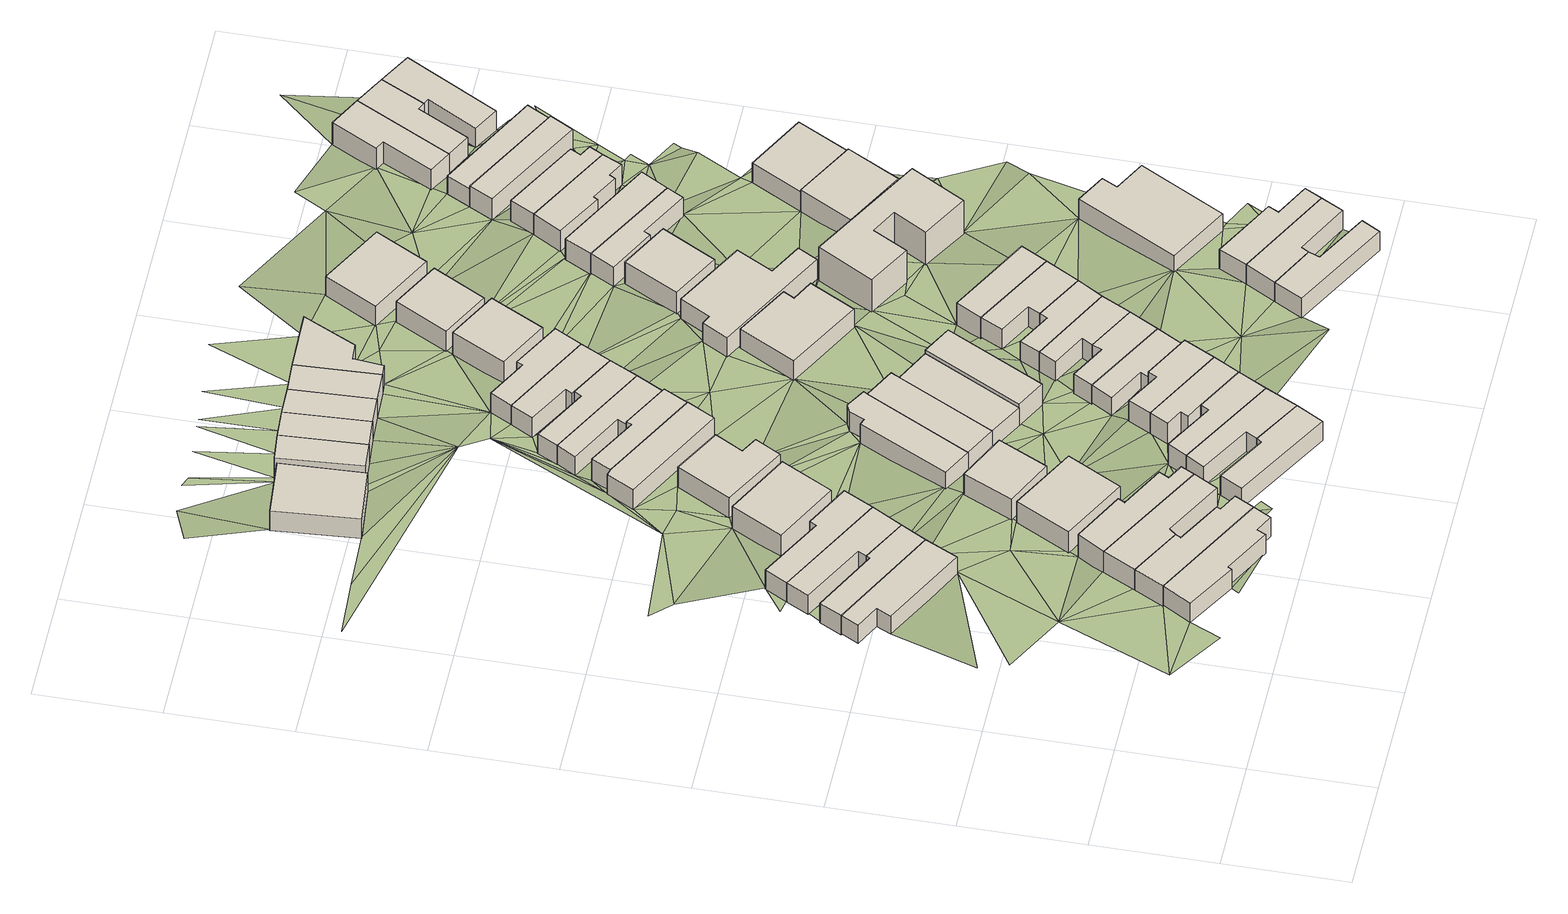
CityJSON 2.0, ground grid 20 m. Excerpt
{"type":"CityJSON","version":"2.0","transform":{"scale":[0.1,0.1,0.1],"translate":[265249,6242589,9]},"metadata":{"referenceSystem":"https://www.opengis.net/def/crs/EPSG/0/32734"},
"CityObjects":{
"building1":{"type":"Building","attributes":{"address":"Addison Road Salt River Cape Town","building":"house","building:levels":"1","footprint":{"type":"Polygon"},"plus_code":"C8XHX7XR+XVW","ground_height":12.95,"building_height":4.1,"roof_height":17.05},"geometry":[{"type":"Solid","lod":"1","boundaries":[[[[0,1,2,3]],[[1,4,5,2]],[[4,6,7,5]],[[6,8,9,7]],[[8,10,11,9]],[[10,0,3,11]],[[3,2,5,7,9,11]],[[10,8,6,4,1,0]]]]}]},
"building2":{"type":"Building","attributes":{"address":"39 Addison Road Salt River Cape Town","building":"house","building:levels":"1","footprint":{"type":"Polygon"},"plus_code":"C9X4X4XQ+XRV","ground_height":14.52,"building_height":4.1,"roof_height":18.62},"geometry":[{"type":"Solid","lod":"1","boundaries":[[[[12,13,14,15]],[[13,16,17,14]],[[16,18,19,17]],[[18,20,21,19]],[[20,22,23,21]],[[22,24,25,23]],[[24,26,27,25]],[[26,12,15,27]],[[15,14,17,19,21,23,25,27]],[[26,24,22,20,18,16,13,12]]]]}]},
"building3":{"type":"Building","attributes":{"address":"Addison Road Salt River Cape Town","building":"house","building:levels":"1","footprint":{"type":"Polygon"},"plus_code":"C8XMXGXM+XGR","ground_height":12.95,"building_height":4.1,"roof_height":17.05},"geometry":[{"type":"Solid","lod":"1","boundaries":[[[[28,29,3,2]],[[29,30,31,3]],[[30,32,33,31]],[[32,34,35,33]],[[34,36,37,35]],[[36,28,2,37]],[[2,3,31,33,35,37]],[[36,34,32,30,29,28]]]]}]},
"building4":{"type":"Building","attributes":{"address":"37 Addison Road Salt River Cape Town","building":"house","building:levels":"1","footprint":{"type":"Polygon"},"plus_code":"C9X6XXX6+X3V","ground_height":14.52,"building_height":4.1,"roof_height":18.62},"geometry":[{"type":"Solid","lod":"1","boundaries":[[[[38,39,15,40]],[[39,41,27,15]],[[41,42,43,27]],[[42,44,45,43]],[[44,46,47,45]],[[46,48,49,47]],[[48,50,51,49]],[[50,38,40,51]],[[40,15,27,43,45,47,49,51]],[[50,48,46,44,42,41,39,38]]]]}]},
"building5":{"type":"Building","attributes":{"address":"48 Addison Road Salt River Cape Town","building":"house","building:levels":"1","footprint":{"type":"Polygon"},"plus_code":"C8XPXGX2+XRW","ground_height":12.95,"building_height":4.1,"roof_height":17.05},"geometry":[{"type":"Solid","lod":"1","boundaries":[[[[30,52,53,31]],[[52,54,55,53]],[[54,56,57,55]],[[56,58,59,57]],[[58,32,33,59]],[[32,30,31,33]],[[31,53,55,57,59,33]],[[32,58,56,54,52,30]]]]}]},
"building6":{"type":"Building","attributes":{"address":"35 Addison Road Salt River Cape Town","building":"house","building:levels":"1","footprint":{"type":"Polygon"},"plus_code":"C9X9X8X8+X4R","ground_height":14.52,"building_height":4.1,"roof_height":18.62},"geometry":[{"type":"Solid","lod":"1","boundaries":[[[[60,38,40,61]],[[38,50,51,40]],[[50,62,63,51]],[[62,64,65,63]],[[64,66,67,65]],[[66,60,61,67]],[[61,40,51,63,65,67]],[[66,64,62,50,38,60]]]]}]},
"building7":{"type":"Building","attributes":{"address":"46 Addison Road Salt River Cape Town","building":"house","building:levels":"1","footprint":{"type":"Polygon"},"plus_code":"C8XWXVXW+XXV","ground_height":12.95,"building_height":4.1,"roof_height":17.05},"geometry":[{"type":"Solid","lod":"1","boundaries":[[[[52,68,69,53]],[[68,70,71,69]],[[70,72,73,71]],[[72,74,75,73]],[[74,54,55,75]],[[54,52,53,55]],[[53,69,71,73,75,55]],[[54,74,72,70,68,52]]]]}]},
"building8":{"type":"Building","attributes":{"address":"33 Addison Road Salt River Cape Town","building":"house","building:levels":"1","footprint":{"type":"Polygon"},"plus_code":"C9XGXGXX+XHX","ground_height":14.52,"building_height":4.1,"roof_height":18.62},"geometry":[{"type":"Solid","lod":"1","boundaries":[[[[76,77,78,67]],[[77,79,80,78]],[[79,81,82,80]],[[81,83,84,82]],[[83,85,86,84]],[[85,87,88,86]],[[87,89,61,88]],[[89,76,67,61]],[[67,78,80,82,84,86,88,61]],[[89,87,85,83,81,79,77,76]]]]}]},
"building9":{"type":"Building","attributes":{"address":"31 Addison Road Salt River Cape Town","building":"house","building:levels":"1","footprint":{"type":"Polygon"},"plus_code":"C9XJX4XR+X4X","ground_height":13.85,"building_height":4.1,"roof_height":17.95},"geometry":[{"type":"Solid","lod":"1","boundaries":[[[[90,91,92,93]],[[91,94,95,92]],[[94,96,97,95]],[[96,90,93,97]],[[93,92,95,97]],[[96,94,91,90]]]]}]},
"building10":{"type":"Building","attributes":{"address":"44 Addison Road Salt River Cape Town","building":"house","building:levels":"1","footprint":{"type":"Polygon"},"plus_code":"C9X5XRXC+XQR","ground_height":12.95,"building_height":4.1,"roof_height":17.05},"geometry":[{"type":"Solid","lod":"1","boundaries":[[[[98,99,100,101]],[[99,102,103,100]],[[102,104,105,103]],[[104,98,101,105]],[[101,100,103,105]],[[104,102,99,98]]]]}]},
"building11":{"type":"Building","attributes":{"address":"29 Addison Road Salt River Cape Town","building":"house","building:levels":"1","footprint":{"type":"Polygon"},"plus_code":"C9XQX6XF+X7V","ground_height":13.85,"building_height":4.1,"roof_height":17.95},"geometry":[{"type":"Solid","lod":"1","boundaries":[[[[106,107,108,109]],[[107,110,111,108]],[[110,112,113,111]],[[112,106,109,113]],[[109,108,111,113]],[[112,110,107,106]]]]}]},
"building12":{"type":"Building","attributes":{"address":"42 Burns Road Salt River Cape Town","building":"house","building:levels":"1","footprint":{"type":"Polygon"},"plus_code":"CCXCX2XW+X4X","ground_height":14.2,"building_height":4.1,"roof_height":18.3},"geometry":[{"type":"Solid","lod":"1","boundaries":[[[[114,115,116,117]],[[115,118,119,116]],[[118,120,121,119]],[[120,122,123,121]],[[122,124,125,123]],[[124,114,117,125]],[[117,116,119,121,123,125]],[[124,122,120,118,115,114]]]]}]},
"building13":{"type":"Building","attributes":{"address":"40 Burns Road Salt River Cape Town","building":"house","building:levels":"1","footprint":{"type":"Polygon"},"plus_code":"CCXFX2XF+XQX","ground_height":14.2,"building_height":4.1,"roof_height":18.3},"geometry":[{"type":"Solid","lod":"1","boundaries":[[[[115,126,127,116]],[[126,128,129,127]],[[128,130,131,129]],[[130,132,133,131]],[[132,118,119,133]],[[118,115,116,119]],[[116,127,129,131,133,119]],[[118,132,130,128,126,115]]]]}]},
"building14":{"type":"Building","attributes":{"address":"42 Addison Road Salt River Cape Town","building":"house","building:levels":"1","footprint":{"type":"Polygon"},"plus_code":"C9XFX4XX+XJW","ground_height":12.33,"building_height":4.1,"roof_height":16.43},"geometry":[{"type":"Solid","lod":"1","boundaries":[[[[134,135,136,137]],[[135,138,139,136]],[[138,140,141,139]],[[140,142,143,141]],[[142,144,145,143]],[[144,134,137,145]],[[137,136,139,141,143,145]],[[144,142,140,138,135,134]]]]}]},
"building15":{"type":"Building","attributes":{"address":"12 Chapel Street Salt River Cape Town","building":"house","building:levels":"1","footprint":{"type":"Polygon"},"plus_code":"C8XMXFXG+X6V","ground_height":11.13,"building_height":4.1,"roof_height":15.23},"geometry":[{"type":"Solid","lod":"1","boundaries":[[[[146,147,148,149]],[[147,150,151,148]],[[150,152,153,151]],[[152,146,149,153]],[[149,148,151,153]],[[152,150,147,146]]]]}]},
"building16":{"type":"Building","attributes":{"address":"38 Burns Road Salt River Cape Town","building":"house","building:levels":"1","footprint":{"type":"Polygon"},"plus_code":"CCXMXCXJ+X4R","ground_height":14.2,"building_height":4.1,"roof_height":18.3},"geometry":[{"type":"Solid","lod":"1","boundaries":[[[[154,155,156,127]],[[155,157,158,156]],[[157,159,160,158]],[[159,161,162,160]],[[161,163,129,162]],[[163,154,127,129]],[[127,156,158,160,162,129]],[[163,161,159,157,155,154]]]]}]},
"building17":{"type":"Building","attributes":{"address":"2 Pope Street Salt River Cape Town","building":"house","building:levels":"1","footprint":{"type":"Polygon"},"plus_code":"CCX2XHX9+XQR","ground_height":12.75,"building_height":4.1,"roof_height":16.85},"geometry":[{"type":"Solid","lod":"1","boundaries":[[[[164,165,166,167]],[[165,168,169,166]],[[168,170,171,169]],[[170,172,173,171]],[[172,174,175,173]],[[174,176,177,175]],[[176,178,179,177]],[[178,164,167,179]],[[167,166,169,171,173,175,177,179]],[[178,176,174,172,170,168,165,164]]]]}]},
"building18":{"type":"Building","attributes":{"address":"40 Addison Road Salt River Cape Town","building":"house","building:levels":"1","footprint":{"type":"Polygon"},"plus_code":"C9XHXGXJ+X8W","ground_height":12.33,"building_height":4.1,"roof_height":16.43},"geometry":[{"type":"Solid","lod":"1","boundaries":[[[[180,181,182,183,184,185]],[[181,186,187,183,182]],[[186,188,189,187]],[[188,190,191,189]],[[190,180,185,184,191]],[[184,183,187,189,191]],[[190,188,186,181,180]]]]}]},
"building19":{"type":"Building","attributes":{"address":"36 Burns Road Salt River Cape Town","building":"house","building:levels":"1","footprint":{"type":"Polygon"},"plus_code":"CCXVX9XH+X7W","ground_height":14.2,"building_height":4.1,"roof_height":18.3},"geometry":[{"type":"Solid","lod":"1","boundaries":[[[[155,192,193,156]],[[192,194,195,193]],[[194,196,197,195]],[[196,198,199,197]],[[198,200,201,199]],[[200,157,158,201]],[[157,155,156,158]],[[156,193,195,197,199,201,158]],[[157,200,198,196,194,192,155]]]]}]},
"building20":{"type":"Building","attributes":{"address":"4 Pope Street Salt River Cape Town","building":"house","building:levels":"1","footprint":{"type":"Polygon"},"plus_code":"CCX7X7X2+XXR","ground_height":12.75,"building_height":4.1,"roof_height":16.85},"geometry":[{"type":"Solid","lod":"1","boundaries":[[[[165,164,167,166]],[[164,202,203,167]],[[202,204,205,203]],[[204,206,207,205]],[[206,165,166,207]],[[166,167,203,205,207]],[[206,204,202,164,165]]]]}]},
"building21":{"type":"Building","attributes":{"address":"38 Addison Road Salt River Cape Town","building":"house","building:levels":"1","footprint":{"type":"Polygon"},"plus_code":"C9XQXFX2+X2V","ground_height":12.16,"building_height":4.1,"roof_height":16.26},"geometry":[{"type":"Solid","lod":"1","boundaries":[[[[208,209,210,185]],[[209,211,212,213,210]],[[211,214,215,216,213,212]],[[214,217,218,216,215]],[[217,219,182,218]],[[219,208,185,182]],[[185,210,213,216,218,182]],[[219,217,214,211,209,208]]]]}]},
"building22":{"type":"Building","attributes":{"address":"14 Chapel Street Salt River Cape Town","building":"house","building:levels":"1","footprint":{"type":"Polygon"},"plus_code":"C9X3XRX9+XPX","ground_height":11.13,"building_height":4.1,"roof_height":15.23},"geometry":[{"type":"Solid","lod":"1","boundaries":[[[[220,221,222,223]],[[221,224,225,222]],[[224,226,227,225]],[[226,220,223,227]],[[223,222,225,227]],[[226,224,221,220]]]]}]},
"building23":{"type":"Building","attributes":{"address":"34 Burns Road Salt River Cape Town","building":"house","building:levels":"1","footprint":{"type":"Polygon"},"plus_code":"CCXWXFXW+X6X","ground_height":14.2,"building_height":4.1,"roof_height":18.3},"geometry":[{"type":"Solid","lod":"1","boundaries":[[[[192,228,229,193]],[[228,230,231,232,229]],[[230,233,234,235,232,231]],[[233,236,237,235,234]],[[236,194,195,237]],[[194,192,193,195]],[[193,229,232,235,237,195]],[[194,236,233,230,228,192]]]]}]},
"building24":{"type":"Building","attributes":{"address":"6 Pope Street Salt River Cape Town","building":"house","building:levels":"1","footprint":{"type":"Polygon"},"plus_code":"CCXGXHXW+X3R","ground_height":12.75,"building_height":4.1,"roof_height":16.85},"geometry":[{"type":"Solid","lod":"1","boundaries":[[[[204,202,203,205]],[[202,238,239,203]],[[238,240,241,239]],[[240,204,205,241]],[[205,203,239,241]],[[240,238,202,204]]]]}]},
"building25":{"type":"Building","attributes":{"address":"36 Addison Road Salt River Cape Town","building":"house","building:levels":"1","footprint":{"type":"Polygon"},"plus_code":"C9XQXPXM+X4X","ground_height":11.56,"building_height":4.1,"roof_height":15.66},"geometry":[{"type":"Solid","lod":"1","boundaries":[[[[209,242,243,244]],[[242,245,246,243]],[[245,247,248,246]],[[247,249,250,248]],[[249,211,212,250]],[[211,209,244,212]],[[244,243,246,248,250,212]],[[211,249,247,245,242,209]]]]}]},
"building26":{"type":"Building","attributes":{"address":"32 Burns Road Salt River Cape Town","building":"house","building:levels":"1","footprint":{"type":"Polygon"},"plus_code":"CFX2XMXF+XFR","ground_height":13.1,"building_height":4.1,"roof_height":17.2},"geometry":[{"type":"Solid","lod":"1","boundaries":[[[[251,252,253,254]],[[252,255,256,253]],[[255,257,258,256]],[[257,259,260,258]],[[259,261,231,260]],[[261,251,254,231]],[[254,253,256,258,260,231]],[[261,259,257,255,252,251]]]]}]},
"building27":{"type":"Building","attributes":{"address":"16 Chapel Street Salt River Cape Town","building":"house","building:levels":"1","footprint":{"type":"Polygon"},"plus_code":"C9X8XGXW+XCR","ground_height":11.13,"building_height":4.1,"roof_height":15.23},"geometry":[{"type":"Solid","lod":"1","boundaries":[[[[262,220,223,263]],[[220,226,227,223]],[[226,264,265,227]],[[264,262,263,265]],[[263,223,227,265]],[[264,226,220,262]]]]}]},
"building28":{"type":"Building","attributes":{"address":"34 Addison Road Salt River Cape Town","building":"house","building:levels":"1","footprint":{"type":"Polygon"},"plus_code":"CCX2X5X8+XFX","ground_height":11.56,"building_height":4.1,"roof_height":15.66},"geometry":[{"type":"Solid","lod":"1","boundaries":[[[[266,267,268,243]],[[267,269,270,268]],[[269,271,272,270]],[[271,273,274,272]],[[273,275,246,274]],[[275,266,243,246]],[[243,268,270,272,274,246]],[[275,273,271,269,267,266]]]]}]},
"building29":{"type":"Building","attributes":{"address":"8 Pope Street Salt River Cape Town","building":"house","building:levels":"1","footprint":{"type":"Polygon"},"plus_code":"CCXQXQX7+XJX","ground_height":13.54,"building_height":4.1,"roof_height":17.64},"geometry":[{"type":"Solid","lod":"1","boundaries":[[[[276,277,278,279,280,239]],[[277,281,282,279,278]],[[281,283,284,282]],[[283,276,239,280,284]],[[280,279,282,284]],[[283,281,277,276]]]]}]},
"building30":{"type":"Building","attributes":{"address":"30 Burns Road Salt River Cape Town","building":"house","building:levels":"1","footprint":{"type":"Polygon"},"plus_code":"CFX5XJXM+XQX","ground_height":13.1,"building_height":4.1,"roof_height":17.2},"geometry":[{"type":"Solid","lod":"1","boundaries":[[[[285,286,287,253]],[[286,288,289,287]],[[288,290,291,289]],[[290,292,293,291]],[[292,294,256,293]],[[294,285,253,256]],[[253,287,289,291,293,256]],[[294,292,290,288,286,285]]]]}]},
"building31":{"type":"Building","attributes":{"address":"18 Chapel Street Salt River Cape Town","building":"house","building:levels":"1","footprint":{"type":"Polygon"},"plus_code":"C9XHX8X9+XPW","ground_height":11.13,"building_height":4.1,"roof_height":15.23},"geometry":[{"type":"Solid","lod":"1","boundaries":[[[[295,262,296,263,297,298]],[[262,264,265,263,296]],[[264,299,300,265]],[[299,295,298,297,300]],[[297,263,265,300]],[[299,264,262,295]]]]}]},
"building32":{"type":"Building","attributes":{"address":"32 Addison Road Salt River Cape Town","building":"house","building:levels":"1","footprint":{"type":"Polygon"},"plus_code":"CCX3XWXQ+X7W","ground_height":11.56,"building_height":4.1,"roof_height":15.66},"geometry":[{"type":"Solid","lod":"1","boundaries":[[[[267,301,302,268]],[[301,303,304,302]],[[303,305,306,304]],[[305,307,308,306]],[[307,309,310,308]],[[309,269,270,310]],[[269,267,268,270]],[[268,302,304,306,308,310,270]],[[269,309,307,305,303,301,267]]]]}]},
"building33":{"type":"Building","attributes":{"address":"Burns Road Salt River Cape Town","building":"house","building:levels":"1","footprint":{"type":"Polygon"},"plus_code":"CFXCXJXX+X7W","ground_height":13.1,"building_height":4.1,"roof_height":17.2},"geometry":[{"type":"Solid","lod":"1","boundaries":[[[[286,311,312,287]],[[311,313,314,312]],[[313,315,316,314]],[[315,317,318,316]],[[317,288,289,318]],[[288,286,287,289]],[[287,312,314,316,318,289]],[[288,317,315,313,311,286]]]]}]},
"building34":{"type":"Building","attributes":{"address":"30 Addison Road Salt River Cape Town","building":"house","building:levels":"1","footprint":{"type":"Polygon"},"plus_code":"CCX6XHXJ+XCW","ground_height":11.56,"building_height":4.1,"roof_height":15.66},"geometry":[{"type":"Solid","lod":"1","boundaries":[[[[301,319,320,302]],[[319,321,322,320]],[[321,323,324,322]],[[323,325,326,324]],[[325,303,304,326]],[[303,301,302,304]],[[302,320,322,324,326,304]],[[303,325,323,321,319,301]]]]}]},
"building35":{"type":"Building","attributes":{"address":"20 Chapel Street Salt River Cape Town","building":"house","building:levels":"1","footprint":{"type":"Polygon"},"plus_code":"C9XRX7XX+XVX","ground_height":10.98,"building_height":4.1,"roof_height":15.08},"geometry":[{"type":"Solid","lod":"1","boundaries":[[[[327,328,298,329]],[[328,330,331,298]],[[330,332,333,331]],[[332,327,329,333]],[[329,298,331,333]],[[332,330,328,327]]]]}]},
"building36":{"type":"Building","attributes":{"address":"Burns Road Salt River Cape Town","building":"house","building:levels":"1","footprint":{"type":"Polygon"},"plus_code":"CFXCXMXM+XVX","ground_height":13.1,"building_height":4.1,"roof_height":17.2},"geometry":[{"type":"Solid","lod":"1","boundaries":[[[[311,334,335,312]],[[334,336,337,335]],[[336,338,339,337]],[[338,340,341,339]],[[340,313,314,341]],[[313,311,312,314]],[[312,335,337,339,341,314]],[[313,340,338,336,334,311]]]]}]},
"building37":{"type":"Building","attributes":{"address":"27 Addison Road Salt River Cape Town","building":"house","building:levels":"1","footprint":{"type":"Polygon"},"plus_code":"CFX2XPXJ+XPV","ground_height":11.95,"building_height":4.1,"roof_height":16.05},"geometry":[{"type":"Solid","lod":"1","boundaries":[[[[342,343,344,345]],[[343,346,347,344]],[[346,348,349,347]],[[348,350,351,349]],[[350,352,353,351]],[[352,342,345,353]],[[345,344,347,349,351,353]],[[352,350,348,346,343,342]]]]}]},
"building38":{"type":"Building","attributes":{"address":"Burns Road Salt River Cape Town","building":"house","building:levels":"1","footprint":{"type":"Polygon"},"plus_code":"CFXHX5XW+X2V","ground_height":13.1,"building_height":4.1,"roof_height":17.2},"geometry":[{"type":"Solid","lod":"1","boundaries":[[[[334,354,355,335]],[[354,356,357,355]],[[356,358,359,357]],[[358,360,361,359]],[[360,336,337,361]],[[336,334,335,337]],[[335,355,357,359,361,337]],[[336,360,358,356,354,334]]]]}]},
"building39":{"type":"Building","attributes":{"address":"22 Chapel Street Salt River Cape Town","building":"house","building:levels":"1","footprint":{"type":"Polygon"},"plus_code":"CCX4XJXQ+XQX","ground_height":10.98,"building_height":4.1,"roof_height":15.08},"geometry":[{"type":"Solid","lod":"1","boundaries":[[[[327,332,333,329]],[[332,362,363,333]],[[362,364,365,363]],[[364,366,367,365]],[[366,368,369,367]],[[368,327,329,369]],[[329,333,363,365,367,369]],[[368,366,364,362,332,327]]]]}]},
"building40":{"type":"Building","attributes":{"address":"28 Addison Road Salt River Cape Town","building":"house","building:levels":"1","footprint":{"type":"Polygon"},"plus_code":"CCXGXXXR+XRR","ground_height":11.56,"building_height":4.1,"roof_height":15.66},"geometry":[{"type":"Solid","lod":"1","boundaries":[[[[370,371,372,373]],[[371,374,375,372]],[[374,376,377,375]],[[376,370,373,377]],[[373,372,375,377]],[[376,374,371,370]]]]}]},
"building41":{"type":"Building","attributes":{"address":"41 Burns Road Salt River Cape Town","building":"house","building:levels":"1","footprint":{"type":"Polygon"},"plus_code":"CGXCX8XF+XRX","ground_height":13.74,"building_height":4.1,"roof_height":17.84},"geometry":[{"type":"Solid","lod":"1","boundaries":[[[[378,379,380,381]],[[379,382,383,380]],[[382,384,385,383]],[[384,386,387,385]],[[386,388,389,387]],[[388,378,381,389]],[[381,380,383,385,387,389]],[[388,386,384,382,379,378]]]]}]},
"building42":{"type":"Building","attributes":{"address":"22 Burns Road Salt River Cape Town","building":"house","building:levels":"1","footprint":{"type":"Polygon"},"plus_code":"CFXMXXXC+XFV","ground_height":13.1,"building_height":4.1,"roof_height":17.2},"geometry":[{"type":"Solid","lod":"1","boundaries":[[[[390,391,392,355]],[[391,393,394,392]],[[393,395,357,394]],[[395,390,355,357]],[[355,392,394,357]],[[395,393,391,390]]]]}]},
"building43":{"type":"Building","attributes":{"address":"25 Addison Road Salt River Cape Town","building":"house","building:levels":"1","footprint":{"type":"Polygon"},"plus_code":"CFX7XGXV+XGR","ground_height":11.95,"building_height":4.1,"roof_height":16.05},"geometry":[{"type":"Solid","lod":"1","boundaries":[[[[396,397,398,399]],[[397,400,401,398]],[[400,402,403,401]],[[402,404,405,403]],[[404,406,407,405]],[[406,408,409,407]],[[408,410,411,409]],[[410,396,399,411]],[[399,398,401,403,405,407,409,411]],[[410,408,406,404,402,400,397,396]]]]}]},
"building44":{"type":"Building","attributes":{"address":"39 Burns Road Salt River Cape Town","building":"house","building:levels":"1","footprint":{"type":"Polygon"},"plus_code":"CGXFXHXW+X2W","ground_height":13.74,"building_height":4.1,"roof_height":17.84},"geometry":[{"type":"Solid","lod":"1","boundaries":[[[[388,386,387,389]],[[386,412,413,387]],[[412,414,415,413]],[[414,416,417,415]],[[416,418,419,417]],[[418,388,389,419]],[[389,387,413,415,417,419]],[[418,416,414,412,386,388]]]]}]},
"building45":{"type":"Building","attributes":{"address":"26 Addison Road Salt River Cape Town","building":"house","building:levels":"1","footprint":{"type":"Polygon"},"plus_code":"CCXRX2XX+X8W","ground_height":10.98,"building_height":4.1,"roof_height":15.08},"geometry":[{"type":"Solid","lod":"1","boundaries":[[[[420,421,422,423]],[[421,424,425,422]],[[424,426,427,425]],[[426,420,423,427]],[[423,422,425,427]],[[426,424,421,420]]]]}]},
"building46":{"type":"Building","attributes":{"address":"37 Burns Road Salt River Cape Town","building":"house","building:levels":"1","footprint":{"type":"Polygon"},"plus_code":"CGXHXMX2+X4W","ground_height":13.74,"building_height":4.1,"roof_height":17.84},"geometry":[{"type":"Solid","lod":"1","boundaries":[[[[418,416,417,419]],[[416,428,429,417]],[[428,430,431,429]],[[430,432,433,431]],[[432,434,435,433]],[[434,418,419,435]],[[419,417,429,431,433,435]],[[434,432,430,428,416,418]]]]}]},
"building47":{"type":"Building","attributes":{"address":"23 Addison Road Salt River Cape Town","building":"house","building:levels":"1","footprint":{"type":"Polygon"},"plus_code":"CFXFXQXM+XGW","ground_height":11.95,"building_height":4.1,"roof_height":16.05},"geometry":[{"type":"Solid","lod":"1","boundaries":[[[[436,437,438,439]],[[437,440,441,438]],[[440,442,443,441]],[[442,436,439,443]],[[439,438,441,443]],[[442,440,437,436]]]]}]},
"building48":{"type":"Building","attributes":{"address":"3 Pope Street Salt River Cape Town","building":"house","building:levels":"2","footprint":{"type":"Polygon"},"plus_code":"CGX9XCXM+XQW","ground_height":12.15,"building_height":6.9,"roof_height":19.05},"geometry":[{"type":"Solid","lod":"1","boundaries":[[[[444,445,446,447]],[[445,448,449,446]],[[448,450,451,449]],[[450,452,453,451]],[[452,454,455,453]],[[454,456,457,455]],[[456,458,459,457]],[[458,444,447,459]],[[447,446,449,451,453,455,457,459]],[[458,456,454,452,450,448,445,444]]]]}]},
"building49":{"type":"Building","attributes":{"address":"12 Pope Street Salt River Cape Town","building":"house","building:levels":"1","footprint":{"type":"Polygon"},"plus_code":"CGXMX7X4+XGR","ground_height":12.81,"building_height":4.1,"roof_height":16.91},"geometry":[{"type":"Solid","lod":"1","boundaries":[[[[460,461,462,463]],[[461,464,465,462]],[[464,466,467,465]],[[466,468,469,467]],[[468,470,471,469]],[[470,460,463,471]],[[463,462,465,467,469,471]],[[470,468,466,464,461,460]]]]}]},
"building50":{"type":"Building","attributes":{"address":"24 Addison Road Salt River Cape Town","building":"house","building:levels":"1","footprint":{"type":"Polygon"},"plus_code":"CFX2XJXQ+XGX","ground_height":10.82,"building_height":4.1,"roof_height":14.92},"geometry":[{"type":"Solid","lod":"1","boundaries":[[[[472,473,474,475]],[[473,476,477,474]],[[476,478,479,477]],[[478,472,475,479]],[[475,474,477,479]],[[478,476,473,472]]]]}]},
"building51":{"type":"Building","attributes":{"address":"21 Addison Road Salt River Cape Town","building":"house","building:levels":"1","footprint":{"type":"Polygon"},"plus_code":"CFXPXPX5+XXR","ground_height":11.39,"building_height":4.1,"roof_height":15.49},"geometry":[{"type":"Solid","lod":"1","boundaries":[[[[480,481,482,483]],[[481,484,485,482]],[[484,486,487,485]],[[486,488,489,487]],[[488,490,491,489]],[[490,480,483,491]],[[483,482,485,487,489,491]],[[490,488,486,484,481,480]]]]}]},
"building52":{"type":"Building","attributes":{"address":"19 Addison Road Salt River Cape Town","building":"house","building:levels":"1","footprint":{"type":"Polygon"},"plus_code":"CFXWXCX3+X9X","ground_height":11.39,"building_height":4.1,"roof_height":15.49},"geometry":[{"type":"Solid","lod":"1","boundaries":[[[[492,493,483,482]],[[493,494,495,483]],[[494,496,497,495]],[[496,492,482,497]],[[482,483,495,497]],[[496,494,493,492]]]]}]},
"building53":{"type":"Building","attributes":{"address":"Burns Road Salt River Cape Town","building":"house","building:levels":"1","footprint":{"type":"Polygon"},"plus_code":"CGXGX8X8+X9R","ground_height":12.15,"building_height":4.1,"roof_height":16.25},"geometry":[{"type":"Solid","lod":"1","boundaries":[[[[498,499,500,501,502,503]],[[499,504,505,501,500]],[[504,506,507,505]],[[506,498,503,502,507]],[[502,501,505,507]],[[506,504,499,498]]]]}]},
"building54":{"type":"Building","attributes":{"address":"17 Addison Road Salt River Cape Town","building":"house","building:levels":"1","footprint":{"type":"Polygon"},"plus_code":"CGX3XFXH+XPW","ground_height":11.39,"building_height":4.1,"roof_height":15.49},"geometry":[{"type":"Solid","lod":"1","boundaries":[[[[508,509,510,511]],[[509,512,513,510]],[[512,514,515,513]],[[514,516,517,515]],[[516,518,519,517]],[[518,520,521,519]],[[520,522,523,521]],[[522,508,511,523]],[[511,510,513,515,517,519,521,523]],[[522,520,518,516,514,512,509,508]]]]}]},
"building55":{"type":"Building","attributes":{"address":"15 Addison Road Salt River Cape Town","building":"house","building:levels":"1","footprint":{"type":"Polygon"},"plus_code":"CGX4XXX3+XHX","ground_height":11.39,"building_height":4.1,"roof_height":15.49},"geometry":[{"type":"Solid","lod":"1","boundaries":[[[[508,522,523,511]],[[522,524,525,523]],[[524,526,527,525]],[[526,528,529,527]],[[528,530,531,529]],[[530,508,511,531]],[[511,523,525,527,529,531]],[[530,528,526,524,522,508]]]]}]},
"building56":{"type":"Building","attributes":{"address":"Burns Road Salt River Cape Town","building":"house","building:levels":"1","footprint":{"type":"Polygon"},"plus_code":"CGXPXWX7+XPV","ground_height":11.61,"building_height":4.1,"roof_height":15.71},"geometry":[{"type":"Solid","lod":"1","boundaries":[[[[498,532,533,503]],[[532,534,535,533]],[[534,499,500,535]],[[499,498,503,500]],[[503,533,535,500]],[[499,534,532,498]]]]}]},
"building57":{"type":"Building","attributes":{"address":"13 Addison Road Salt River Cape Town","building":"house","building:levels":"1","footprint":{"type":"Polygon"},"plus_code":"CGX9X5XJ+X8V","ground_height":11.07,"building_height":4.1,"roof_height":15.17},"geometry":[{"type":"Solid","lod":"1","boundaries":[[[[536,537,538,539,540]],[[537,541,542,538]],[[541,543,544,545,542]],[[543,536,540,539,545,544]],[[539,538,542,545]],[[543,541,537,536]]]]}]},
"building58":{"type":"Building","attributes":{"address":"11 Addison Road Salt River Cape Town","building":"house","building:levels":"1","footprint":{"type":"Polygon"},"plus_code":"CGXFX6XF+X8W","ground_height":10.53,"building_height":4.1,"roof_height":14.63},"geometry":[{"type":"Solid","lod":"1","boundaries":[[[[543,546,547,544]],[[546,548,549,547]],[[548,536,540,549]],[[536,543,544,540]],[[544,547,549,540]],[[536,548,546,543]]]]}]},
"building59":{"type":"Building","attributes":{"address":"2 Tennyson Street Salt River Cape Town","building":"house","building:levels":"1","footprint":{"type":"Polygon"},"plus_code":"CGX9X4XX+XXX","ground_height":10.53,"building_height":4.1,"roof_height":14.63},"geometry":[{"type":"Solid","lod":"1","boundaries":[[[[550,551,552,553]],[[551,554,555,552]],[[554,556,557,555]],[[556,558,559,557]],[[558,560,561,559]],[[560,550,553,561]],[[553,552,555,557,559,561]],[[560,558,556,554,551,550]]]]}]},
"building60":{"type":"Building","attributes":{"address":"4 Tennyson Street Salt River Cape Town","building":"house","building:levels":"1","footprint":{"type":"Polygon"},"plus_code":"CGXPXMXG+XWX","ground_height":10.53,"building_height":4.1,"roof_height":14.63},"geometry":[{"type":"Solid","lod":"1","boundaries":[[[[562,563,553,564]],[[563,565,561,553]],[[565,566,567,561]],[[566,568,569,567]],[[568,570,571,569]],[[570,562,564,571]],[[564,553,561,567,569,571]],[[570,568,566,565,563,562]]]]}]},
"building61":{"type":"Building","attributes":{"address":"6 Tennyson Street Salt River Cape Town","building":"house","building:levels":"1","footprint":{"type":"Polygon"},"plus_code":"CGXVX7XH+XXX","ground_height":10.53,"building_height":4.1,"roof_height":14.63},"geometry":[{"type":"Solid","lod":"1","boundaries":[[[[572,562,564,573]],[[562,570,571,564]],[[570,574,575,571]],[[574,576,577,575]],[[576,578,579,577]],[[578,572,573,579]],[[573,564,571,575,577,579]],[[578,576,574,570,562,572]]]]}]},
"terrain1":{"type":"TINRelief","geometry":[{"type":"CompositeSurface","lod":"1","boundaries":[[[580,581,13]],[[12,580,13]],[[12,582,580]],[[582,583,584]],[[585,583,8]],[[586,582,12]],[[586,587,582]],[[588,16,589]],[[588,18,16]],[[87,582,587]],[[590,32,591]],[[582,592,583]],[[593,594,595]],[[582,87,592]],[[32,590,34]],[[58,591,32]],[[596,597,598]],[[597,596,599]],[[600,583,592]],[[592,87,601]],[[602,603,604]],[[594,99,604]],[[87,605,601]],[[64,599,596]],[[72,606,594]],[[607,592,601]],[[596,608,42]],[[609,600,592]],[[26,610,42]],[[606,99,594]],[[26,611,610]],[[596,42,64]],[[601,605,612]],[[607,609,592]],[[42,610,124]],[[606,72,70]],[[124,64,42]],[[604,99,602]],[[610,611,613]],[[605,614,612]],[[600,615,30]],[[64,124,122]],[[609,615,600]],[[616,612,614]],[[70,617,606]],[[122,66,64]],[[107,609,607]],[[30,618,52]],[[66,122,130]],[[619,616,620]],[[619,66,130]],[[70,68,617]],[[30,615,618]],[[621,622,623]],[[616,624,612]],[[130,128,619]],[[52,618,68]],[[130,122,118]],[[607,94,107]],[[625,602,99]],[[619,624,616]],[[625,99,626]],[[612,624,94]],[[118,122,120]],[[624,619,128]],[[602,625,627]],[[628,626,99]],[[132,130,118]],[[629,602,627]],[[618,615,630]],[[625,626,631]],[[176,617,68]],[[625,631,627]],[[630,615,110]],[[621,632,622]],[[68,618,176]],[[628,633,626]],[[94,634,107]],[[635,94,624]],[[176,628,617]],[[107,634,110]],[[636,637,624]],[[635,624,637]],[[638,639,640]],[[641,636,624]],[[110,642,630]],[[629,643,217]],[[644,602,629]],[[645,94,635]],[[637,636,646]],[[190,627,631]],[[176,633,628]],[[634,642,110]],[[629,217,247]],[[634,94,257]],[[647,636,641]],[[645,257,94]],[[639,638,152]],[[632,621,150]],[[142,134,648]],[[649,642,634]],[[633,172,142]],[[176,172,633]],[[134,190,631]],[[644,629,247]],[[152,150,224]],[[217,650,247]],[[134,142,190]],[[176,174,172]],[[224,150,621]],[[221,152,224]],[[634,257,255]],[[634,651,649]],[[652,653,217]],[[170,142,172]],[[654,257,645]],[[245,644,247]],[[653,650,217]],[[634,255,651]],[[221,655,152]],[[654,645,656]],[[152,655,657]],[[224,621,226]],[[658,644,245]],[[654,659,257]],[[651,255,660]],[[142,661,190]],[[142,170,661]],[[658,662,644]],[[264,226,621]],[[663,155,126]],[[664,221,220]],[[271,662,658]],[[660,665,651]],[[165,206,168]],[[303,644,662]],[[180,190,666]],[[168,661,170]],[[325,621,644]],[[313,651,665]],[[155,667,192]],[[299,264,621]],[[271,309,662]],[[660,288,665]],[[303,325,644]],[[662,309,307]],[[666,668,180]],[[660,290,288]],[[313,340,651]],[[206,661,168]],[[661,666,190]],[[325,299,621]],[[206,204,240]],[[271,269,309]],[[192,667,228]],[[663,667,155]],[[220,262,669]],[[665,288,317]],[[281,651,340]],[[668,666,670]],[[228,667,671]],[[299,325,332]],[[672,262,295]],[[240,673,206]],[[661,674,666]],[[340,358,281]],[[663,675,667]],[[673,661,206]],[[676,325,323]],[[666,677,670]],[[336,358,340]],[[362,332,325]],[[336,340,338]],[[358,356,281]],[[240,281,673]],[[321,676,323]],[[677,267,670]],[[678,667,675]],[[679,674,661]],[[371,325,676]],[[666,674,677]],[[358,336,360]],[[325,371,362]],[[393,281,356]],[[667,680,671]],[[681,295,327]],[[321,682,676]],[[286,671,680]],[[667,678,683]],[[364,362,366]],[[684,281,393]],[[404,301,267]],[[321,319,682]],[[281,684,673]],[[267,677,404]],[[680,311,286]],[[679,346,674]],[[683,680,667]],[[362,371,685]],[[362,686,366]],[[686,362,685]],[[687,404,677]],[[311,680,334]],[[684,393,688]],[[404,689,301]],[[684,342,673]],[[484,319,301]],[[346,396,674]],[[371,690,685]],[[368,691,327]],[[686,692,366]],[[434,680,683]],[[343,342,346]],[[685,693,686]],[[301,689,484]],[[384,694,386]],[[692,368,366]],[[695,688,393]],[[688,696,684]],[[682,319,481]],[[690,371,697]],[[684,448,342]],[[698,695,393]],[[686,693,692]],[[412,386,414]],[[396,346,342]],[[689,404,699]],[[481,697,682]],[[680,434,700]],[[414,386,694]],[[334,680,466]],[[695,696,688]],[[354,334,466]],[[448,396,342]],[[319,484,481]],[[699,404,402]],[[368,692,701]],[[484,689,442]],[[434,432,700]],[[702,696,695]],[[478,692,693]],[[354,466,698]],[[690,697,703]],[[402,400,397]],[[704,396,448]],[[698,705,695]],[[706,432,430]],[[478,693,420]],[[701,707,368]],[[702,695,708]],[[709,700,432]],[[481,703,697]],[[397,396,704]],[[706,430,428]],[[442,486,484]],[[402,440,699]],[[705,698,466]],[[709,432,710]],[[710,432,706]],[[703,711,690]],[[712,420,690]],[[442,440,486]],[[397,499,402]],[[700,709,460]],[[690,711,712]],[[448,713,704]],[[704,499,397]],[[488,486,440]],[[714,440,402]],[[537,478,420]],[[440,714,488]],[[499,714,402]],[[466,715,705]],[[461,716,464]],[[711,703,717]],[[701,718,707]],[[478,719,472]],[[537,420,712]],[[704,713,720]],[[466,464,715]],[[472,718,701]],[[478,537,719]],[[705,721,713]],[[717,703,494]],[[705,715,722]],[[721,705,722]],[[723,537,712]],[[720,713,721]],[[499,534,714]],[[472,719,718]],[[724,717,725]],[[536,719,537]],[[480,714,726]],[[498,720,721]],[[494,725,717]],[[714,534,726]],[[719,536,548]],[[528,537,723]],[[725,520,518]],[[520,725,494]],[[727,494,480]],[[719,548,728]],[[729,480,726]],[[534,730,726]],[[718,719,731]],[[727,520,494]],[[728,731,719]],[[480,729,727]],[[537,528,732]],[[522,520,733]],[[534,532,730]],[[733,520,727]],[[728,548,565]],[[730,734,726]],[[524,528,526]],[[735,718,731]],[[522,733,524]],[[727,736,733]],[[565,548,566]],[[727,729,737]],[[528,524,732]],[[738,524,733]],[[737,739,727]],[[731,728,740]],[[732,524,738]],[[566,548,741]],[[731,551,735]],[[732,738,742]],[[566,741,576]],[[568,566,576]],[[743,742,738]],[[576,741,578]],[[568,576,570]],[[576,574,570]],[[744,578,741]],[[745,551,563]],[[563,562,745]]]}]}
},
"vertices":[
[306,547,42],[127,639,42],[127,639,80],[306,547,80],[112,610,42],[112,610,80],[152,590,42],[152,590,80],[140,567,42],[140,567,80],[280,494,42],[280,494,80],
[266,179,55],[238,133,55],[238,133,96],[266,179,96],[319,86,55],[319,86,96],[323,92,55],[323,92,96],[400,51,55],[400,51,96],[407,65,55],[407,65,96],[436,50,55],[436,50,96],[452,79,55],[452,79,96],
[127,639,39],[306,547,39],[329,588,39],[329,588,80],[255,627,39],[255,627,80],[252,621,39],[252,621,80],[146,675,39],[146,675,80],
[291,227,52],[266,179,52],[291,227,96],[452,79,52],[469,111,52],[469,111,96],[439,127,52],[439,127,96],[442,133,52],[442,133,96],[369,173,52],[369,173,96],[374,182,52],[374,182,96],
[357,637,39],[357,637,80],[178,732,39],[178,732,80],[159,695,39],[159,695,80],[262,640,39],[262,640,80],
[318,280,52],[318,280,96],[383,193,52],[383,193,96],[480,140,52],[480,140,96],[502,179,52],[502,179,96],
[382,685,39],[382,685,80],[309,723,39],[309,723,80],[303,712,39],[303,712,80],[198,768,39],[198,768,80],
[502,179,48],[513,201,48],[513,201,96],[487,215,48],[487,215,96],[496,231,48],[496,231,96],[424,269,48],[424,269,96],[430,280,48],[430,280,96],[345,324,48],[345,324,96],[318,280,48],
[354,340,45],[462,283,45],[462,283,89],[354,340,89],[509,371,45],[509,371,89],[401,428,45],[401,428,89],
[423,787,33],[317,842,33],[317,842,80],[423,787,80],[273,759,33],[273,759,80],[379,704,33],[379,704,80],
[404,436,45],[482,399,45],[482,399,89],[404,436,89],[521,478,45],[521,478,89],[442,516,45],[442,516,89],
[649,14,52],[674,58,52],[674,58,93],[649,14,93],[595,103,52],[595,103,93],[589,95,52],[589,95,93],[509,141,52],[509,141,93],[489,105,52],[489,105,93],
[700,110,52],[700,110,93],[540,199,52],[540,199,93],[522,169,52],[522,169,93],[605,121,52],[605,121,93],
[464,896,32],[387,938,32],[387,938,74],[464,896,74],[339,851,32],[339,851,74],[443,794,32],[443,794,74],[466,836,32],[466,836,74],[439,851,32],[439,851,74],
[191,1517,21],[201,1380,21],[201,1380,62],[191,1517,62],[297,1390,21],[297,1390,62],[291,1526,21],[291,1526,62],
[700,110,49],[725,156,49],[725,156,93],[647,198,49],[647,198,93],[639,185,49],[639,185,93],[558,230,49],[558,230,93],[540,199,49],
[496,520,38],[586,691,38],[586,691,79],[496,520,79],[590,697,38],[590,697,79],[558,716,38],[558,716,79],[544,709,38],[544,709,79],[533,685,38],[533,685,79],[523,689,38],[523,689,79],[449,545,38],[449,545,79],
[522,950,32],[363,1035,32],[363,1035,73],[363,1035,74],[522,950,74],[522,950,73],[352,1038,32],[352,1038,74],[328,994,32],[328,994,74],[498,905,32],[498,905,74],
[748,198,49],[748,198,93],[616,269,49],[616,269,93],[600,239,49],[600,239,93],[627,225,49],[627,225,93],[620,212,49],[620,212,93],
[547,494,38],[547,494,79],[629,651,38],[629,651,79],[636,665,38],[636,665,79],
[522,950,27],[543,990,27],[543,990,73],[465,1032,27],[465,1032,67],[465,1032,73],[461,1023,27],[461,1023,67],[461,1023,73],[380,1067,27],[380,1067,73],[363,1035,27],
[348,1537,21],[300,1532,21],[300,1532,62],[348,1537,62],[310,1395,21],[310,1395,62],[355,1399,21],[355,1399,62],
[774,248,49],[774,248,93],[699,288,49],[699,288,82],[699,288,93],[691,274,49],[691,274,82],[691,274,93],[635,305,49],[635,305,93],
[602,464,38],[602,464,79],[685,623,38],[685,623,79],
[568,1036,27],[568,1036,67],[543,990,67],[403,1124,27],[403,1124,67],[385,1093,27],[385,1093,67],[473,1046,27],[473,1046,67],
[774,248,45],[800,294,45],[800,294,82],[774,248,82],[666,367,45],[666,367,82],[646,333,45],[646,333,82],[706,301,45],[706,301,82],[699,288,45],
[396,1540,21],[396,1540,62],[403,1403,21],[403,1403,62],
[568,1036,26],[591,1081,26],[591,1081,67],[517,1121,26],[517,1121,67],[510,1109,26],[510,1109,67],[420,1157,26],[420,1157,67],[403,1124,26],
[602,464,35],[650,439,35],[650,439,79],[650,439,86],[602,464,86],[733,598,35],[733,598,86],[685,623,35],[685,623,86],
[800,294,41],[826,341,41],[826,341,82],[748,383,41],[748,383,82],[741,367,41],[741,367,82],[683,398,41],[683,398,82],[666,367,41],
[444,1541,21],[396,1540,61],[444,1541,62],[444,1541,61],[450,1406,21],[450,1406,62],
[616,1130,26],[616,1130,67],[471,1207,26],[471,1207,67],[451,1171,26],[451,1171,67],[519,1134,26],[519,1134,67],[513,1123,26],[513,1123,67],
[850,388,41],[850,388,82],[718,457,41],[718,457,82],[703,429,41],[703,429,82],[758,400,41],[758,400,82],
[640,1174,26],[640,1174,67],[561,1217,26],[561,1217,67],[556,1207,26],[556,1207,67],[490,1242,26],[490,1242,67],
[496,1544,20],[444,1541,20],[496,1544,61],[450,1406,20],[450,1406,61],[502,1408,20],[502,1408,61],
[875,429,41],[875,429,82],[796,472,41],[796,472,82],[790,459,41],[790,459,82],[734,489,41],[734,489,82],
[803,820,29],[768,838,29],[768,838,70],[803,820,70],[778,856,29],[778,856,70],[690,904,29],[690,904,70],[640,813,29],[640,813,70],[763,746,29],[763,746,70],
[905,483,41],[905,483,82],[771,556,41],[771,556,82],[753,520,41],[753,520,82],[806,491,41],[806,491,82],
[521,1409,20],[521,1409,61],[526,1458,20],[526,1458,61],[554,1460,20],[554,1460,61],[597,1546,20],[597,1546,61],
[683,1279,20],[602,1322,20],[602,1322,67],[683,1279,67],[557,1236,20],[557,1236,67],[638,1193,20],[638,1193,67],
[897,95,47],[1056,9,47],[1056,9,88],[897,95,88],[1073,39,47],[1073,39,88],[987,86,47],[987,86,88],[994,104,47],[994,104,88],[922,141,47],[922,141,88],
[905,483,35],[928,525,35],[928,525,82],[794,597,35],[794,597,82],[771,556,35],
[853,820,29],[871,852,29],[871,852,70],[853,820,70],[817,881,29],[817,881,70],[849,940,29],[849,940,70],[733,1003,29],[733,1003,70],[706,954,29],[706,954,70],[691,961,29],[691,961,70],[668,919,29],[668,919,70],
[1001,116,47],[1001,116,88],[1088,71,47],[1088,71,88],[1107,107,47],[1107,107,88],[950,190,47],[950,190,88],
[733,1376,18],[654,1418,18],[654,1418,61],[733,1376,61],[608,1333,18],[608,1333,61],[687,1291,18],[687,1291,61],
[1122,135,47],[1122,135,88],[1066,164,47],[1066,164,88],[1075,181,47],[1075,181,88],[973,235,47],[973,235,88],
[745,1011,24],[823,969,24],[823,969,70],[745,1011,70],[871,1057,24],[871,1057,70],[792,1099,24],[792,1099,70],
[987,625,29],[1037,713,29],[1037,713,100],[987,625,100],[850,817,29],[850,817,100],[799,727,29],[799,727,100],[869,688,29],[869,688,100],[900,744,29],[900,744,100],[942,721,29],[942,721,100],[911,667,29],[911,667,100],
[1130,384,38],[1079,411,38],[1079,411,79],[1130,384,79],[1092,436,38],[1092,436,79],[1043,462,38],[1043,462,79],[955,300,38],[955,300,79],[1055,246,38],[1055,246,79],
[792,1475,18],[687,1531,18],[687,1531,59],[792,1475,59],[640,1446,18],[640,1446,59],[746,1390,18],[746,1390,59],
[960,1068,24],[804,1153,24],[804,1153,65],[960,1068,65],[783,1114,24],[783,1114,65],[859,1074,24],[859,1074,65],[865,1084,24],[865,1084,65],[945,1041,24],[945,1041,65],
[804,1153,21],[960,1068,21],[985,1112,21],[985,1112,65],[827,1196,21],[827,1196,65],
[1085,819,26],[988,872,26],[988,872,67],[988,872,72],[1085,819,72],[1085,819,67],[941,787,26],[941,787,72],[1039,734,26],[1039,734,72],
[868,1252,21],[841,1207,21],[841,1207,65],[868,1252,65],[916,1165,21],[916,1165,65],[920,1172,21],[920,1172,65],[964,1148,21],[964,1148,65],[969,1157,21],[969,1157,65],[994,1144,21],[994,1144,65],[1009,1176,21],[1009,1176,65],
[1021,1198,21],[1021,1198,65],[1002,1208,21],[1002,1208,65],[1011,1225,21],[1011,1225,65],[889,1291,21],[889,1291,65],
[1130,903,26],[1130,903,67],[1033,954,26],[1033,954,67],
[909,1357,18],[889,1319,18],[889,1319,62],[909,1357,62],[909,1357,56],[1054,1230,18],[1054,1230,62],[1075,1268,18],[1075,1268,56],[1075,1268,62],
[1096,1307,18],[1096,1307,56],[929,1395,18],[929,1395,56],
[1056,1557,9],[1004,1584,9],[1004,1584,56],[1056,1557,56],[964,1510,9],[964,1510,56],[979,1502,9],[979,1502,56],[936,1421,9],[936,1421,56],[974,1401,9],[974,1401,56],
[1106,1530,15],[1056,1557,15],[1106,1530,56],[974,1401,15],[1013,1381,15],[1013,1381,56],[1057,1464,15],[1057,1464,56],[1069,1458,15],[1069,1458,56],
[1158,1501,15],[1158,1501,56],[1079,1454,15],[1079,1454,56],[1034,1373,15],[1034,1373,56],[1075,1350,15],[1075,1350,56],
[122,141,59],[215,83,55],[204,325,52],[280,494,48],[103,379,52],[87,425,52],[291,227,55],[318,280,55],[400,51,62],[312,74,55],[146,675,42],[159,695,42],[338,425,49],[178,732,42],[198,768,42],[154,737,42],[442,133,55],[374,182,55],[369,173,55],[383,193,55],[306,547,48],[354,340,48],[286,941,33],[112,928,36],[143,896,36],[430,280,55],[273,759,39],[401,428,48],[439,127,55],[404,436,48],[484,93,52],[496,60,52],[462,283,55],[508,79,52],[424,269,55],[442,516,48],[496,231,52],[379,704,39],[449,545,48],[513,201,52],[487,215,52],[409,1275,27],[103,1376,23],[4,1371,23],[558,230,52],[338,930,33],[339,851,33],[328,994,33],[423,787,39],[352,1038,33],[496,520,45],[387,938,33],[201,1380,23],[443,794,39],[588,425,45],[616,269,52],[620,212,52],[600,239,52],[191,1517,23],[208,1661,16],[154,1639,16],[639,185,52],[547,494,45],[363,1035,33],[436,1232,27],[635,305,52],[627,225,52],[647,198,52],[439,851,33],[602,464,45],[473,1046,32],[650,439,45],[461,1023,33],[465,1032,32],[699,288,52],[279,1657,16],[691,274,52],[261,1664,16],[420,1157,27],[706,301,52],[683,398,45],[640,813,32],[451,1171,27],[873,49,56],[334,1662,16],[703,429,45],[588,930,32],[839,175,49],[543,990,32],[386,1666,16],[568,1036,32],[800,294,49],[400,1666,16],[763,746,35],[668,919,32],[897,95,49],[557,1236,26],[691,961,32],[922,141,49],[690,904,32],[955,300,49],[458,1672,16],[638,1193,26],[950,190,49],[799,727,35],[608,1333,20],[588,1430,20],[706,954,32],[839,685,35],[745,1011,29],[687,1291,26],[557,1682,14],[640,1446,20],[654,1418,20],[1073,39,54],[911,667,35],[869,688,35],[683,1279,26],[928,525,41],[823,969,29],[1055,246,47],[687,1531,20],[900,744,35],[827,1196,24],[941,787,35],[987,625,32],[1090,175,47],[684,1661,14],[942,721,35],[1067,243,47],[1114,220,47],[841,1207,24],[868,1252,24],[1037,713,32],[945,1041,29],[1120,552,38],[1090,425,38],[916,1165,24],[864,1566,12],[839,1430,18],[1039,734,32],[1090,685,31],[1142,591,32],[889,1291,24],[920,1172,24],[964,1148,24],[1038,973,26],[1043,1112,21],[936,1421,18],[1078,1046,26],[1090,930,26],[964,1510,15],[1054,1230,21],[1045,1150,21],[1137,919,26],[894,1619,12],[1059,1143,21],[1087,1072,21],[1069,1194,21],[1094,1085,21],[979,1502,15],[1096,1307,21],[1075,1268,21],[1130,1303,21],[1100,1335,15],[1090,1680,9]
]}
